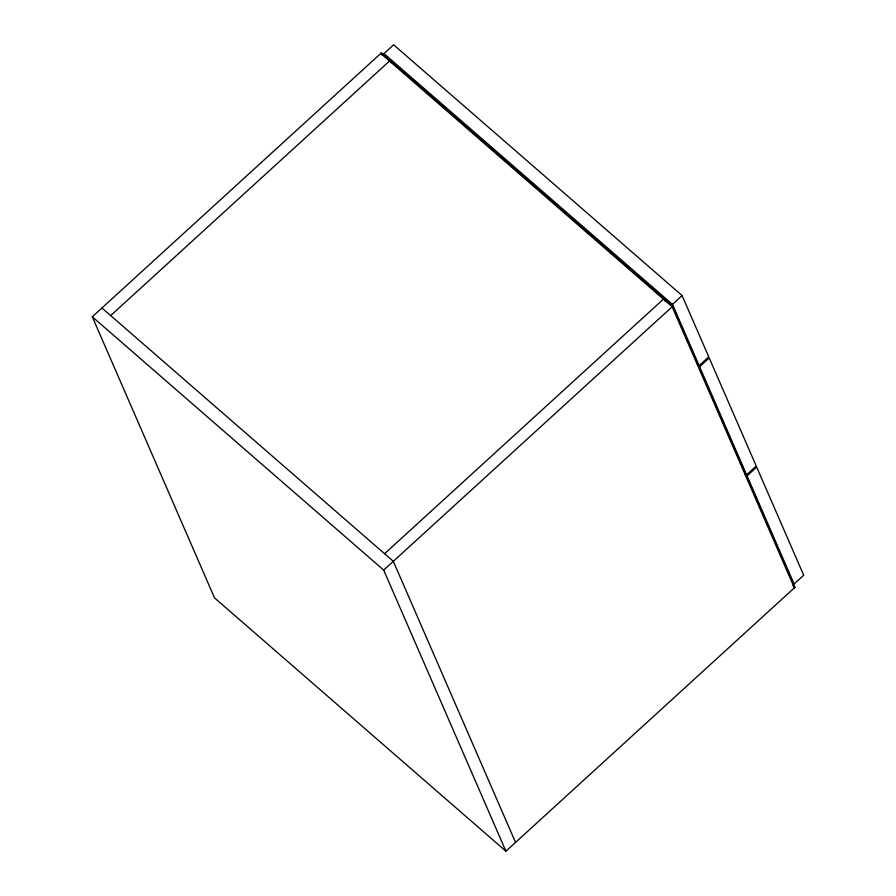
<?xml version="1.0" encoding="UTF-8"?>
<svg xmlns="http://www.w3.org/2000/svg" width="896" height="896" viewBox="0 0 896 896"><rect width="100%" height="100%" fill="white"/><g stroke="black" fill="none" stroke-linecap="round" stroke-linejoin="round"><path stroke-width="1.34" d="M92.299 316.792L381.315 52.942L672.706 306.264L794.92 587.35L505.915 851.2L214.525 597.89L92.299 316.792L383.69 570.114L505.915 851.2M383.992 53.592L393.624 44.8L682.102 295.579L708.747 356.843L699.104 365.635L672.47 304.382L383.992 53.592L385.661 57.422M110.678 315.594L390.051 60.547L390.992 62.709M384.586 553.717L663.958 298.659L665.078 301.224M672.47 304.382L682.102 295.579M383.69 570.114L672.706 306.264M699.574 366.722L709.218 357.93L756.224 466.043L746.592 474.835L699.574 366.722L697.469 364.896M747.062 475.91L756.694 467.118L803.701 575.232L794.069 584.024L747.062 475.91L744.957 474.085M380.778 53.435L672.168 306.746L794.382 587.843M792.982 585.659L794.92 587.35M101.931 308L393.322 561.31L515.547 842.408M381.315 52.942L382.424 55.507"/></g></svg>
